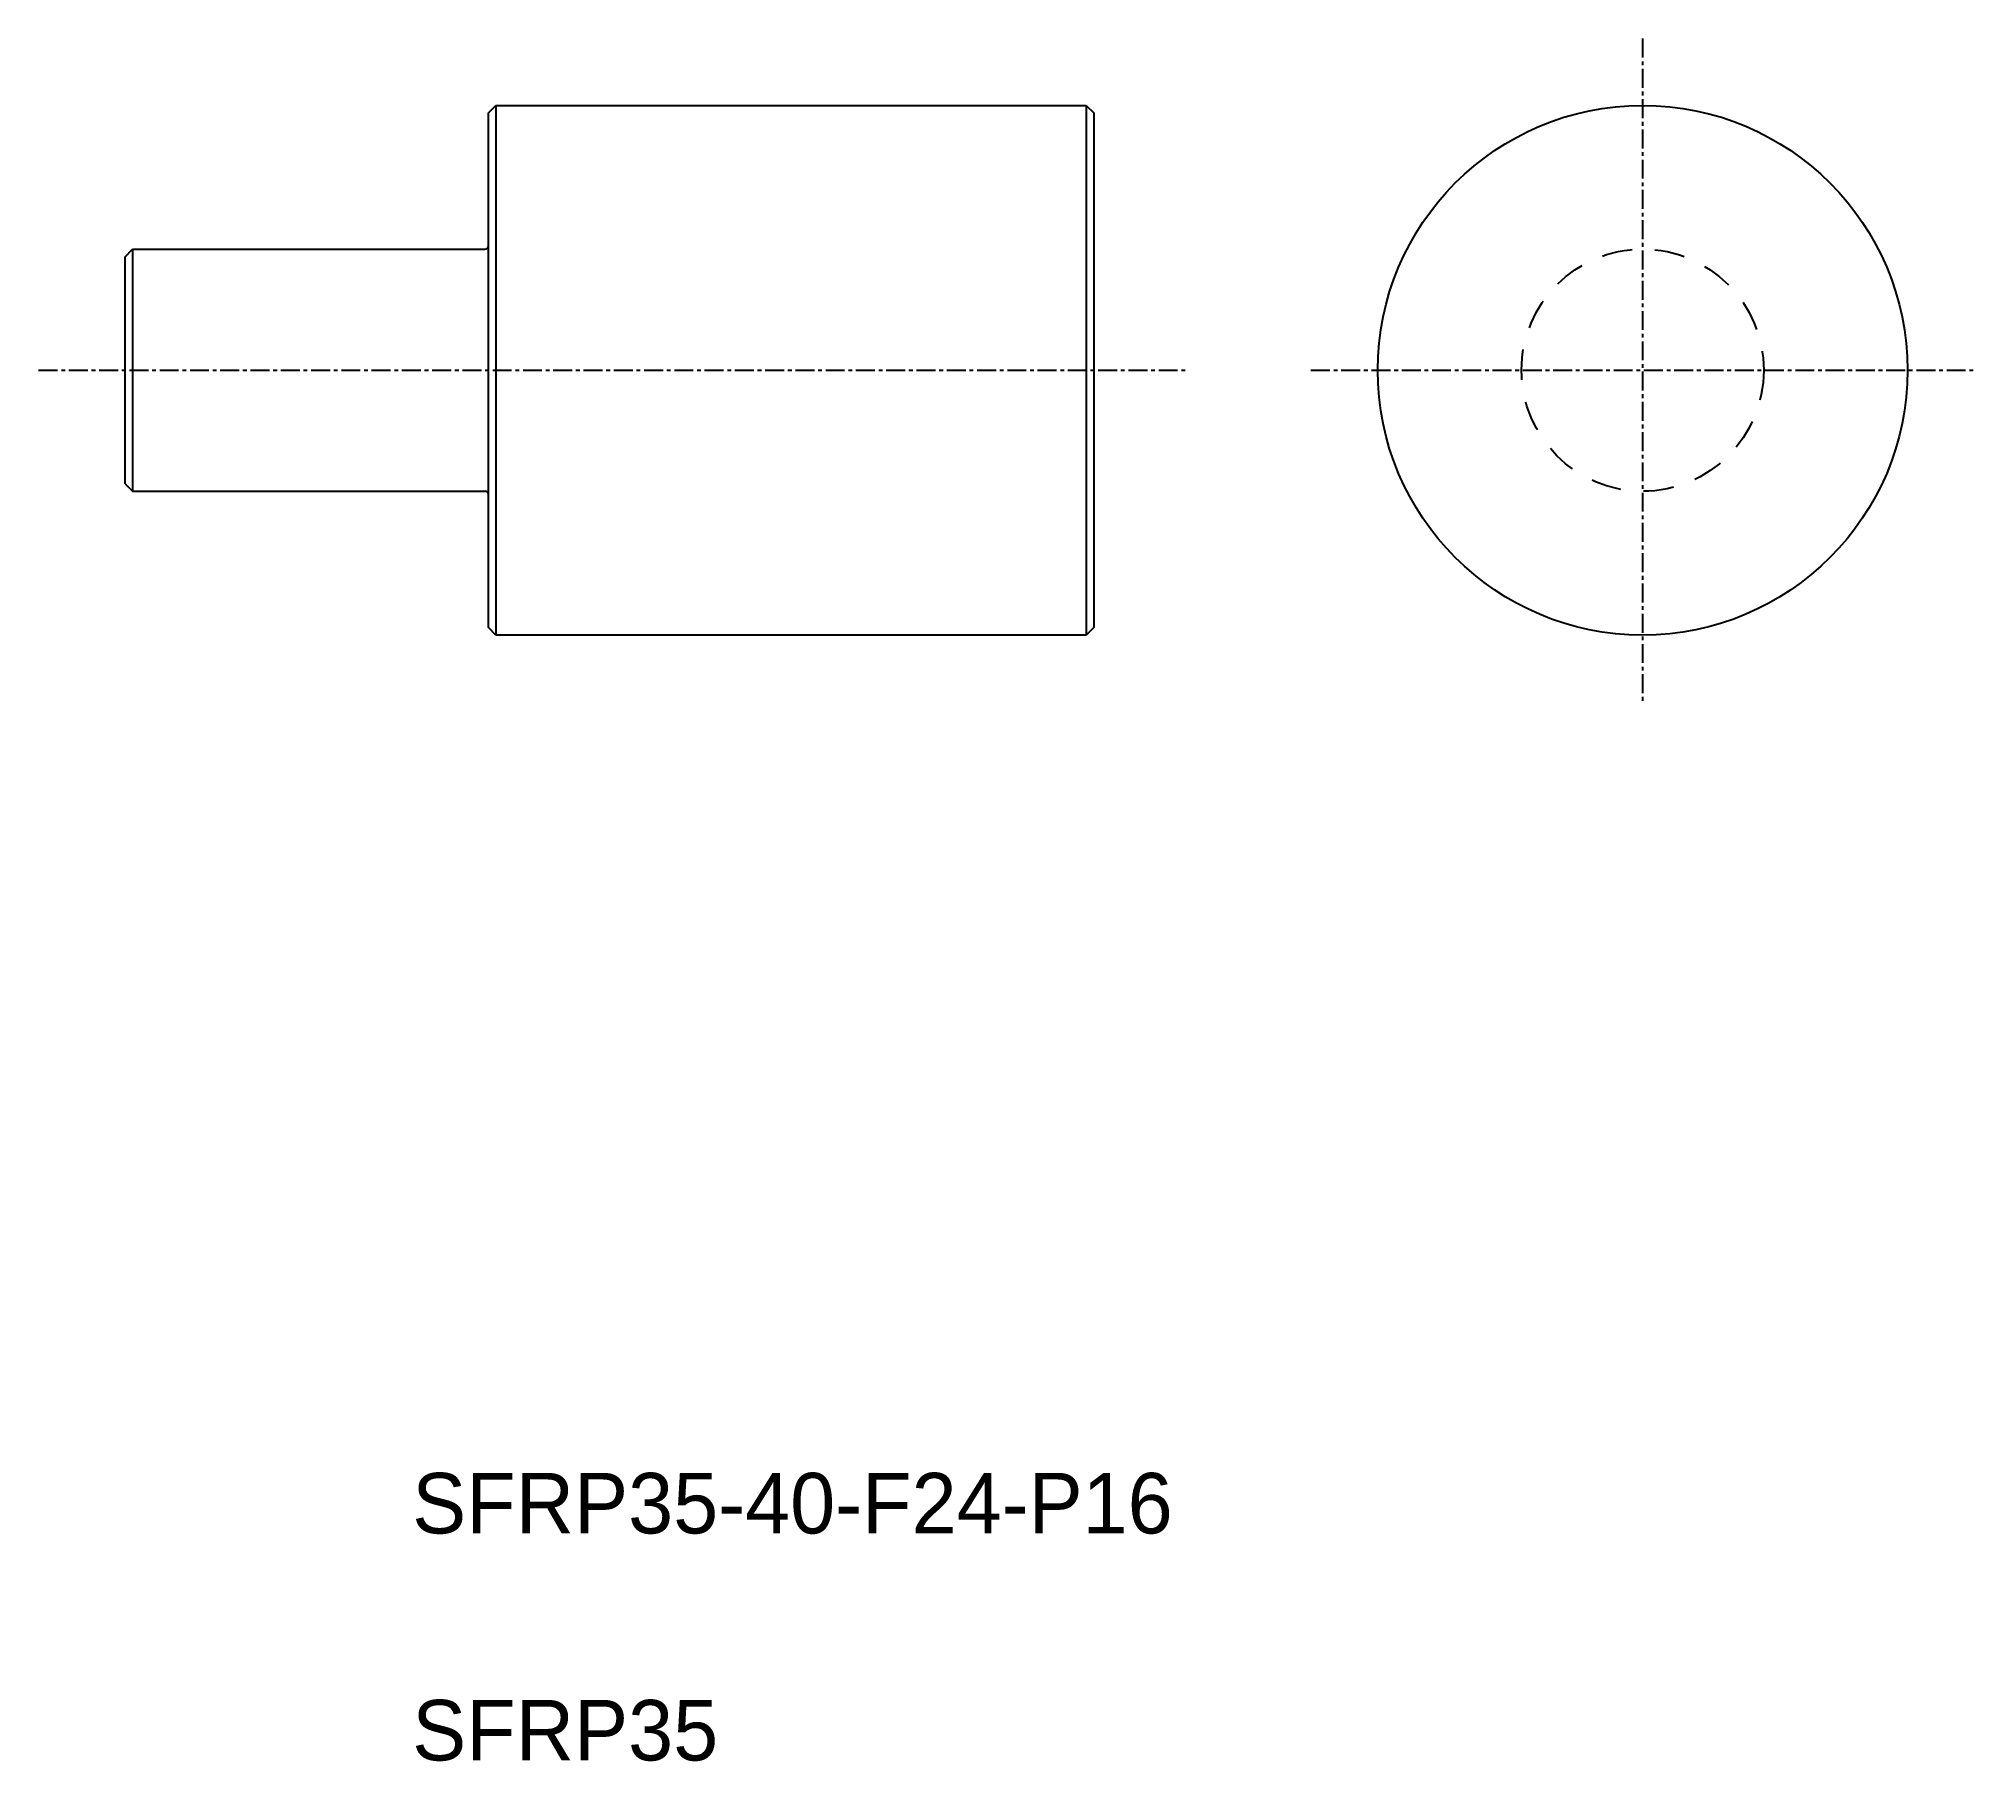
# Model space of a CAD drawing. Extents: x 43 to 171, y 76 to 190.
import ezdxf

# ---------------------------------------------------------------- set-up
doc = ezdxf.new("R2010")
doc.units = 0
doc.linetypes.add('CENTER', pattern=[2, 1.25, -0.25, 0.25, -0.25])
doc.linetypes.add('DASHED', pattern=[3.5, 2, -1.5])
doc.layers.get('0').update_dxf_attribs({"linetype": 'CONTINUOUS'})
doc.layers.add('CENTER', color=1, linetype='CENTER')

msp = doc.modelspace()

# ---------------------------------------------------------------- linework, layer by layer
for p, q in [((72.38, 184.86), (72.88, 185.36)), ((72.38, 150.86), (72.38, 184.86)), ((72.88, 185.36), (111.88, 185.36)), ((72.88, 185.36), (72.88, 150.36)), ((111.88, 185.36), (111.88, 150.36)), ((111.88, 185.36), (112.38, 184.86)), ((112.38, 184.86), (112.38, 150.86)), ((72.88, 176.61), (72.88, 176.61)), ((48.38, 175.36), (48.88, 175.86)), ((48.38, 160.36), (48.38, 175.36)), ((72.88, 167.86), (72.88, 167.86)), ((48.38, 160.36), (48.88, 159.86)), ((72.88, 150.36), (72.38, 150.86)), ((111.88, 150.36), (72.88, 150.36)), ((112.38, 150.86), (111.88, 150.36))]:
    msp.add_line(p, q)
at = {"color": 7}
msp.add_line((48.88, 175.86), (48.88, 159.86), dxfattribs=at)
at = {"color": 7, "linetype": 'CONTINUOUS'}
for p, q in [((48.88, 175.86), (72.18, 175.86)), ((48.88, 159.86), (72.18, 159.86))]:
    msp.add_line(p, q, dxfattribs=at)
msp.add_circle((148.64, 167.86), 17.5)
at = {"color": 3, "linetype": 'DASHED'}
msp.add_circle((148.64, 167.86), 8, dxfattribs=at)
for centre, start, end in [((72.18, 176.06), 270, 0), ((72.18, 159.66), 0, 90)]:
    msp.add_arc(centre, 0.2, start, end)
at = {"layer": 'CENTER', "color": 1, "linetype": 'CENTER'}
for p, q in [((148.64, 189.77), (148.64, 145.95)), ((42.67, 167.86), (118.45, 167.86)), ((126.73, 167.86), (170.55, 167.86))]:
    msp.add_line(p, q, dxfattribs=at)

# ---------------------------------------------------------------- texts
for s, p in [('SFRP35-40-F24-P16', (67.35, 91)), ('SFRP35', (67.35, 76))]:
    msp.add_text(s, height=4).set_placement(p)

doc.saveas('drawing.dxf')
